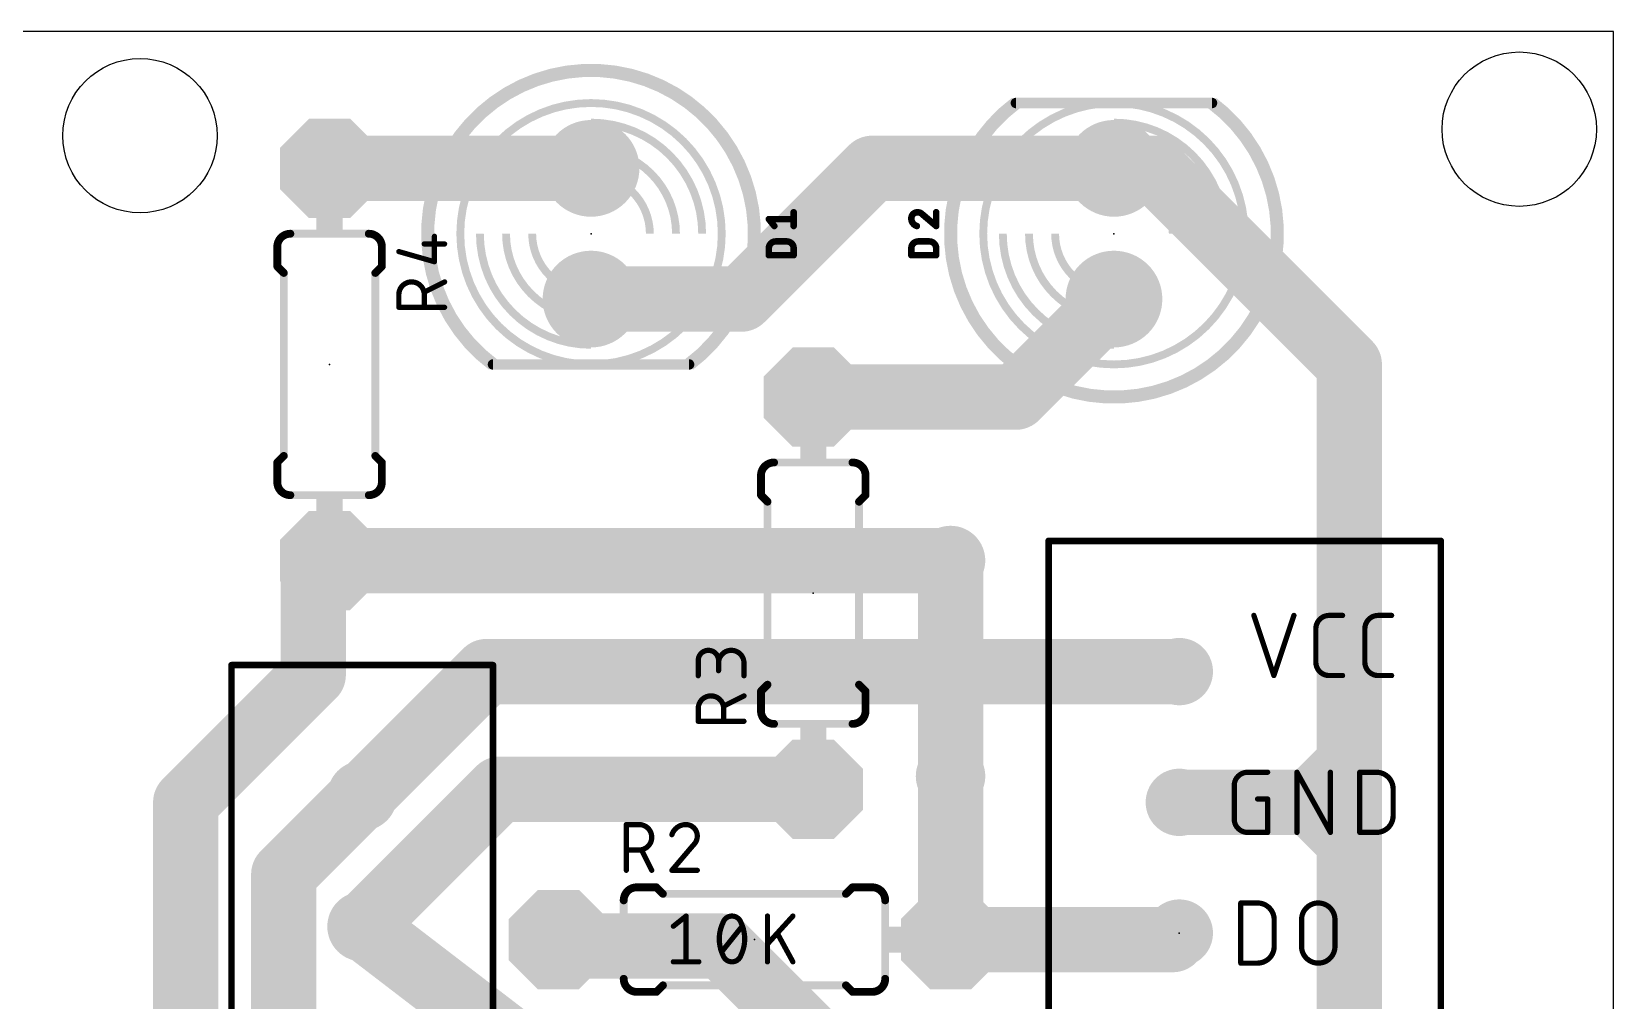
# Model space of a CAD drawing. Extents: x -13.9 to 46.7, y -1.1 to 36.9.
# Drawn here: x 15.8 to 46.53, y 18.12 to 36.95 of the extents above; entities that cross this region are included whole.
import ezdxf

# ---------------------------------------------------------------- set-up
doc = ezdxf.new("R2010")
doc.units = 0
for name, color, linetype in [('1', 22, 'CONTINUOUS'), ('16', 175, 'CONTINUOUS'), ('17', 82, 'CONTINUOUS'), ('18', 82, 'CONTINUOUS'), ('20', 30, 'CONTINUOUS'), ('21', 253, 'CONTINUOUS'), ('22', 253, 'CONTINUOUS'), ('23', 7, 'CONTINUOUS'), ('25', 253, 'CONTINUOUS'), ('27', 253, 'CONTINUOUS'), ('51', 253, 'CONTINUOUS')]:
    doc.layers.add(name, color=color, linetype=linetype)

# ---------------------------------------------------------------- blocks, each defined once
blk = doc.blocks.new('ROUNDP')
at = {"const_width": 0.5}
blk.add_lwpolyline([(0, -0.25, 1), (0, 0.25, 1), (0, -0.25)], format="xyb", dxfattribs=at)
blk = doc.blocks.new('RECT')
blk.add_solid([(-0.5, -0.5), (0.5, -0.5), (-0.5, 0.5), (0.5, 0.5)])
blk = doc.blocks.new('OCTAGONP')
at = {"const_width": 0.5}
blk.add_lwpolyline([(-0.25, -0.1036), (-0.25, 0.1036), (-0.1036, 0.25), (0.1036, 0.25), (0.25, 0.1036), (0.25, -0.1036), (0.1036, -0.25), (-0.1036, -0.25), (-0.25, -0.1036), (-0.25, 0.1036)], dxfattribs=at)
blk = doc.blocks.new('ROUNDV')
at = {"const_width": 0.5}
blk.add_lwpolyline([(0, -0.25, 1), (0, 0.25, 1), (0, -0.25)], format="xyb", dxfattribs=at)

msp = doc.modelspace()

# ---------------------------------------------------------------- linework, layer by layer
at = {"layer": '1', "const_width": 1.27}
msp.add_lwpolyline([(33.655, 26.67), (33.655, 22.479)], dxfattribs=at)
at = {"layer": '1', "const_width": 0.635}
for points in [[(33.9725, 26.67, 1), (33.3375, 26.67)], [(33.3375, 22.479, 1), (33.9725, 22.479)]]:
    msp.add_lwpolyline(points, format="xyb", dxfattribs=at)
at = {"layer": '16', "const_width": 1.27}
for points in [[(21.59, 34.29), (26.67, 34.29)], [(32.131, 34.29), (29.591, 31.75)], [(36.83, 34.29), (32.131, 34.29)], [(36.83, 34.29), (37.592, 34.29)], [(37.592, 34.29), (41.402, 30.48)], [(29.591, 31.75), (26.67, 31.75)], [(34.925, 29.845), (36.83, 31.75)], [(41.402, 30.48), (41.402, 22.733)], [(30.988, 29.845), (34.925, 29.845)], [(21.59, 26.67), (21.2725, 26.3525)], [(21.59, 26.67), (33.655, 26.67)], [(21.2725, 26.3525), (21.2725, 24.4475)], [(18.796, 21.971), (21.2725, 24.4475)], [(22.225, 22.098), (24.638, 24.511)], [(24.638, 24.511), (38.1, 24.511)], [(40.64, 21.971), (41.402, 22.733)], [(41.402, 22.733), (41.402, 21.209)], [(33.655, 22.479), (33.655, 19.304)], [(22.225, 19.558), (24.892, 22.225)], [(24.892, 22.225), (30.988, 22.225)], [(18.796, 21.971), (18.796, 12.7)], [(22.225, 22.098), (20.701, 20.574)], [(38.1, 21.971), (40.64, 21.971)], [(40.64, 21.971), (41.402, 21.209)], [(41.402, 21.209), (41.402, 15.875)], [(20.701, 20.574), (20.701, 15.24)], [(22.225, 19.558), (26.035, 16.637)], [(37.973, 19.304), (38.1, 19.431)], [(26.035, 19.304), (26.162, 19.177)], [(26.162, 19.177), (29.21, 19.177)], [(29.21, 19.177), (30.988, 17.399)], [(33.655, 19.304), (37.973, 19.304)]]:
    msp.add_lwpolyline(points, dxfattribs=at)
at = {"layer": '16', "const_width": 0.635}
for points in [[(21.59, 34.6075, 1), (21.59, 33.9725)], [(26.67, 33.9725, 1), (26.67, 34.6075)], [(32.131, 34.6075, 1), (32.131, 33.9725)], [(32.3555, 34.0655, 1), (31.9065, 34.5145)], [(36.83, 34.6075, 1), (36.83, 33.9725)], [(36.83, 33.9725, 1), (36.83, 34.6075)], [(37.8165, 34.5145, 1), (37.3675, 34.0655)], [(37.592, 33.9725, 1), (37.592, 34.6075)], [(26.67, 32.0675, 1), (26.67, 31.4325)], [(29.3665, 31.9745, 1), (29.8155, 31.5255)], [(29.591, 31.4325, 1), (29.591, 32.0675)], [(37.0545, 31.5255, 1), (36.6055, 31.9745)], [(41.7195, 30.48, 1), (41.0845, 30.48)], [(41.1775, 30.2555, 1), (41.6265, 30.7045)], [(30.988, 30.1625, 1), (30.988, 29.5275)], [(34.925, 29.5275, 1), (34.925, 30.1625)], [(34.7005, 30.0695, 1), (35.1495, 29.6205)], [(21.59, 26.9875, 1), (21.59, 26.3525)], [(21.8145, 26.4455, 1), (21.3655, 26.8945)], [(33.655, 26.3525, 1), (33.655, 26.9875)], [(21.59, 26.3525, 1), (20.955, 26.3525)], [(21.048, 26.577, 1), (21.497, 26.128)], [(21.497, 24.223, 1), (21.048, 24.672)], [(24.638, 24.8285, 1), (24.638, 24.1935)], [(24.8625, 24.2865, 1), (24.4135, 24.7355)], [(38.1, 24.1935, 1), (38.1, 24.8285)], [(20.955, 24.4475, 1), (21.59, 24.4475)], [(41.7195, 22.733, 1), (41.0845, 22.733)], [(41.6265, 22.5085, 1), (41.1775, 22.9575)], [(33.9725, 22.479, 1), (33.3375, 22.479)], [(41.0845, 22.733, 1), (41.7195, 22.733)], [(24.892, 22.5425, 1), (24.892, 21.9075)], [(25.1165, 22.0005, 1), (24.6675, 22.4495)], [(30.988, 21.9075, 1), (30.988, 22.5425)], [(19.1135, 21.971, 1), (18.4785, 21.971)], [(18.5715, 22.1955, 1), (19.0205, 21.7465)], [(22.0005, 22.3225, 1), (22.4495, 21.8735)], [(22.4495, 21.8735, 1), (22.0005, 22.3225)], [(38.1, 22.2885, 1), (38.1, 21.6535)], [(40.8645, 22.1955, 1), (40.4155, 21.7465)], [(40.4155, 22.1955, 1), (40.8645, 21.7465)], [(40.64, 21.6535, 1), (40.64, 22.2885)], [(41.7195, 21.209, 1), (41.0845, 21.209)], [(41.0845, 21.209, 1), (41.7195, 21.209)], [(41.1775, 20.9845, 1), (41.6265, 21.4335)], [(21.0185, 20.574, 1), (20.3835, 20.574)], [(20.4765, 20.7985, 1), (20.9255, 20.3495)], [(22.4182, 19.81, 1), (22.0318, 19.306)], [(22.0005, 19.7825, 1), (22.4495, 19.3335)], [(38.3245, 19.2065, 1), (37.8755, 19.6555)], [(26.2595, 19.5285, 1), (25.8105, 19.0795)], [(26.162, 19.4945, 1), (26.162, 18.8595)], [(25.9375, 18.9525, 1), (26.3865, 19.4015)], [(29.4345, 19.4015, 1), (28.9855, 18.9525)], [(29.21, 18.8595, 1), (29.21, 19.4945)], [(33.655, 19.6215, 1), (33.655, 18.9865)], [(37.7485, 19.5285, 1), (38.1975, 19.0795)], [(37.973, 18.9865, 1), (37.973, 19.6215)], [(33.3375, 19.304, 1), (33.9725, 19.304)]]:
    msp.add_lwpolyline(points, format="xyb", dxfattribs=at)
at = {"layer": '20'}
for p, q in [((46.533, 36.947), (-13.871, 36.947)), ((46.533, -1.143), (46.533, 36.947))]:
    msp.add_line(p, q, dxfattribs=at)
for centre in [(17.907, 34.925), (44.704, 35.052)]:
    msp.add_circle(centre, 1.5, dxfattribs=at)
at = {"layer": '21'}
for points, const_width in [([(28.575, 30.48, 3), (24.765, 30.48)], 0.254), ([(34.925, 35.56, 3), (38.735, 35.56)], 0.254), ([(34.925, 35.6108, 1), (34.925, 35.5092)], 0.1016), ([(38.735, 35.5092, 1), (38.735, 35.6108)], 0.1016), ([(26.67, 30.48, 1), (26.67, 35.56, 1), (26.67, 30.48)], 0.1524), ([(36.83, 30.48, 1), (36.83, 35.56, 1), (36.83, 30.48)], 0.1524), ([(20.828, 33.02, 0.4142), (20.574, 32.766)], 0.1524), ([(20.828, 33.0581, 1), (20.828, 32.9819)], 0.0762), ([(20.828, 32.9819, 1), (20.828, 33.0581)], 0.0762), ([(22.606, 32.766, 0.4142), (22.352, 33.02)], 0.1524), ([(22.352, 33.0581, 1), (22.352, 32.9819)], 0.0762), ([(22.352, 32.9819, 1), (22.352, 33.0581)], 0.0762), ([(20.6121, 32.766, 1), (20.5359, 32.766)], 0.0762), ([(20.5359, 32.766, 1), (20.6121, 32.766)], 0.0762), ([(22.6441, 32.766, 1), (22.5679, 32.766)], 0.0762), ([(22.5679, 32.766, 1), (22.6441, 32.766)], 0.0762), ([(20.5359, 32.385, 1), (20.6121, 32.385)], 0.0762), ([(20.6009, 32.4119, 1), (20.5471, 32.3581)], 0.0762), ([(20.7391, 32.258, 1), (20.6629, 32.258)], 0.0762), ([(20.6741, 32.2311, 1), (20.7279, 32.2849)], 0.0762), ([(22.5171, 32.258, 1), (22.4409, 32.258)], 0.0762), ([(22.4521, 32.2849, 1), (22.5059, 32.2311)], 0.0762), ([(22.5679, 32.385, 1), (22.6441, 32.385)], 0.0762), ([(22.6329, 32.3581, 1), (22.5791, 32.4119)], 0.0762), ([(24.765, 30.5308, 1), (24.765, 30.4292)], 0.1016), ([(28.575, 30.4292, 1), (28.575, 30.5308)], 0.1016), ([(20.6121, 28.575, 1), (20.5359, 28.575)], 0.0762), ([(20.5471, 28.6019, 1), (20.6009, 28.5481)], 0.0762), ([(20.6629, 28.702, 1), (20.7391, 28.702)], 0.0762), ([(20.7279, 28.6751, 1), (20.6741, 28.7289)], 0.0762), ([(22.4409, 28.702, 1), (22.5171, 28.702)], 0.0762), ([(22.5059, 28.7289, 1), (22.4521, 28.6751)], 0.0762), ([(22.6441, 28.575, 1), (22.5679, 28.575)], 0.0762), ([(22.5791, 28.5481, 1), (22.6329, 28.6019)], 0.0762), ([(30.226, 28.575, 0.4142), (29.972, 28.321)], 0.1524), ([(30.226, 28.6131, 1), (30.226, 28.5369)], 0.0762), ([(30.226, 28.5369, 1), (30.226, 28.6131)], 0.0762), ([(32.004, 28.321, 0.4142), (31.75, 28.575)], 0.1524), ([(31.75, 28.6131, 1), (31.75, 28.5369)], 0.0762), ([(31.75, 28.5369, 1), (31.75, 28.6131)], 0.0762), ([(30.0101, 28.321, 1), (29.9339, 28.321)], 0.0762), ([(29.9339, 28.321, 1), (30.0101, 28.321)], 0.0762), ([(32.0421, 28.321, 1), (31.9659, 28.321)], 0.0762), ([(31.9659, 28.321, 1), (32.0421, 28.321)], 0.0762), ([(20.574, 28.194, 0.4142), (20.828, 27.94)], 0.1524), ([(20.6121, 28.194, 1), (20.5359, 28.194)], 0.0762), ([(20.5359, 28.194, 1), (20.6121, 28.194)], 0.0762), ([(20.828, 27.9781, 1), (20.828, 27.9019)], 0.0762), ([(20.828, 27.9019, 1), (20.828, 27.9781)], 0.0762), ([(22.352, 27.94, 0.4142), (22.606, 28.194)], 0.1524), ([(22.352, 27.9781, 1), (22.352, 27.9019)], 0.0762), ([(22.352, 27.9019, 1), (22.352, 27.9781)], 0.0762), ([(22.6441, 28.194, 1), (22.5679, 28.194)], 0.0762), ([(22.5679, 28.194, 1), (22.6441, 28.194)], 0.0762), ([(29.9339, 27.94, 1), (30.0101, 27.94)], 0.0762), ([(29.9989, 27.9669, 1), (29.9451, 27.9131)], 0.0762), ([(31.9659, 27.94, 1), (32.0421, 27.94)], 0.0762), ([(32.0309, 27.9131, 1), (31.9771, 27.9669)], 0.0762), ([(30.1371, 27.813, 1), (30.0609, 27.813)], 0.0762), ([(30.0721, 27.7861, 1), (30.1259, 27.8399)], 0.0762), ([(31.9151, 27.813, 1), (31.8389, 27.813)], 0.0762), ([(31.8501, 27.8399, 1), (31.9039, 27.7861)], 0.0762), ([(35.5918, 27.051, 1), (35.5282, 27.051)], 0.0635), ([(35.56, 27.0828, 1), (35.56, 27.0193)], 0.0635), ([(43.2118, 27.051, 1), (43.1482, 27.051)], 0.0635), ([(43.18, 27.0193, 1), (43.18, 27.0828)], 0.0635), ([(39.5719, 25.6112, 1), (39.5237, 25.5952)], 0.0508), ([(40.3508, 25.5952, 1), (40.3026, 25.6112)], 0.0508), ([(41.012, 25.6032, 0.4142), (40.7524, 25.3436)], 0.1016), ([(41.012, 25.6286, 1), (41.012, 25.5778)], 0.0508), ([(41.012, 25.5778, 1), (41.012, 25.6286)], 0.0508), ([(41.2717, 25.5778, 1), (41.2717, 25.6286)], 0.0508), ([(41.9645, 25.6032, 0.4142), (41.7049, 25.3436)], 0.1016), ([(41.9645, 25.6286, 1), (41.9645, 25.5778)], 0.0508), ([(41.9645, 25.5778, 1), (41.9645, 25.6286)], 0.0508), ([(42.2242, 25.5778, 1), (42.2242, 25.6286)], 0.0508), ([(40.7778, 25.3436, 1), (40.727, 25.3436)], 0.0508), ([(40.727, 25.3436, 1), (40.7778, 25.3436)], 0.0508), ([(41.7303, 25.3436, 1), (41.6795, 25.3436)], 0.0508), ([(41.6795, 25.3436, 1), (41.7303, 25.3436)], 0.0508), ([(19.685, 24.6698, 1), (19.685, 24.6063)], 0.0635), ([(19.7168, 24.638, 1), (19.6533, 24.638)], 0.0635), ([(24.7967, 24.638, 1), (24.7333, 24.638)], 0.0635), ([(24.765, 24.6063, 1), (24.765, 24.6698)], 0.0635), ([(40.7524, 24.6944, 0.4142), (41.012, 24.4348)], 0.1016), ([(40.7778, 24.6944, 1), (40.727, 24.6944)], 0.0508), ([(40.727, 24.6944, 1), (40.7778, 24.6944)], 0.0508), ([(41.7049, 24.6944, 0.4142), (41.9645, 24.4348)], 0.1016), ([(41.7303, 24.6944, 1), (41.6795, 24.6944)], 0.0508), ([(41.6795, 24.6944, 1), (41.7303, 24.6944)], 0.0508), ([(30.0609, 24.257, 1), (30.1371, 24.257)], 0.0762), ([(30.1259, 24.2301, 1), (30.0721, 24.2839)], 0.0762), ([(31.8389, 24.257, 1), (31.9151, 24.257)], 0.0762), ([(31.9039, 24.2839, 1), (31.8501, 24.2301)], 0.0762), ([(39.9132, 24.4428, 1), (39.9614, 24.4268)], 0.0508), ([(39.9132, 24.4268, 1), (39.9614, 24.4428)], 0.0508), ([(41.012, 24.4602, 1), (41.012, 24.4094)], 0.0508), ([(41.012, 24.4094, 1), (41.012, 24.4602)], 0.0508), ([(41.2717, 24.4094, 1), (41.2717, 24.4602)], 0.0508), ([(41.9645, 24.4602, 1), (41.9645, 24.4094)], 0.0508), ([(41.9645, 24.4094, 1), (41.9645, 24.4602)], 0.0508), ([(42.2242, 24.4094, 1), (42.2242, 24.4602)], 0.0508), ([(30.0101, 24.13, 1), (29.9339, 24.13)], 0.0762), ([(29.9451, 24.1569, 1), (29.9989, 24.1031)], 0.0762), ([(32.0421, 24.13, 1), (31.9659, 24.13)], 0.0762), ([(31.9771, 24.1031, 1), (32.0309, 24.1569)], 0.0762), ([(29.972, 23.749, 0.4142), (30.226, 23.495)], 0.1524), ([(30.0101, 23.749, 1), (29.9339, 23.749)], 0.0762), ([(29.9339, 23.749, 1), (30.0101, 23.749)], 0.0762), ([(31.75, 23.495, 0.4142), (32.004, 23.749)], 0.1524), ([(32.0421, 23.749, 1), (31.9659, 23.749)], 0.0762), ([(31.9659, 23.749, 1), (32.0421, 23.749)], 0.0762), ([(30.226, 23.5331, 1), (30.226, 23.4569)], 0.0762), ([(30.226, 23.4569, 1), (30.226, 23.5331)], 0.0762), ([(31.75, 23.5331, 1), (31.75, 23.4569)], 0.0762), ([(31.75, 23.4569, 1), (31.75, 23.5331)], 0.0762), ([(39.4264, 22.5552, 0.4142), (39.1668, 22.2956)], 0.1016), ([(39.4264, 22.5806, 1), (39.4264, 22.5298)], 0.0508), ([(39.4264, 22.5298, 1), (39.4264, 22.5806)], 0.0508), ([(39.8159, 22.5298, 1), (39.8159, 22.5806)], 0.0508), ([(40.4114, 22.5552, 1), (40.3606, 22.5552)], 0.0508), ([(40.4082, 22.5675, 1), (40.3638, 22.5429)], 0.0508), ([(41.0605, 22.5552, 1), (41.0097, 22.5552)], 0.0508), ([(41.6306, 22.5552, 1), (41.5798, 22.5552)], 0.0508), ([(41.6052, 22.5806, 1), (41.6052, 22.5298)], 0.0508), ([(42.2543, 22.2306, 0.4142), (41.9297, 22.5552)], 0.1016), ([(41.9297, 22.5806, 1), (41.9297, 22.5298)], 0.0508), ([(41.9297, 22.5298, 1), (41.9297, 22.5806)], 0.0508), ([(39.1922, 22.2956, 1), (39.1414, 22.2956)], 0.0508), ([(39.1414, 22.2956, 1), (39.1922, 22.2956)], 0.0508), ([(42.2797, 22.2306, 1), (42.2289, 22.2306)], 0.0508), ([(42.2289, 22.2306, 1), (42.2797, 22.2306)], 0.0508), ([(39.6212, 22.0613, 1), (39.6212, 22.0105)], 0.0508), ([(39.8413, 22.0359, 1), (39.7905, 22.0359)], 0.0508), ([(39.8159, 22.0105, 1), (39.8159, 22.0613)], 0.0508), ([(39.1668, 21.6464, 0.4142), (39.4264, 21.3868)], 0.1016), ([(39.1922, 21.6464, 1), (39.1414, 21.6464)], 0.0508), ([(39.1414, 21.6464, 1), (39.1922, 21.6464)], 0.0508), ([(41.9297, 21.3868, 0.4142), (42.2543, 21.7114)], 0.1016), ([(42.2797, 21.7114, 1), (42.2289, 21.7114)], 0.0508), ([(42.2289, 21.7114, 1), (42.2797, 21.7114)], 0.0508), ([(39.4264, 21.4122, 1), (39.4264, 21.3614)], 0.0508), ([(39.4264, 21.3614, 1), (39.4264, 21.4122)], 0.0508), ([(39.7905, 21.3868, 1), (39.8413, 21.3868)], 0.0508), ([(39.8159, 21.3614, 1), (39.8159, 21.4122)], 0.0508), ([(40.3606, 21.3868, 1), (40.4114, 21.3868)], 0.0508), ([(41.0097, 21.3868, 1), (41.0605, 21.3868)], 0.0508), ([(41.0129, 21.3745, 1), (41.0573, 21.3991)], 0.0508), ([(41.6052, 21.4122, 1), (41.6052, 21.3614)], 0.0508), ([(41.5798, 21.3868, 1), (41.6306, 21.3868)], 0.0508), ([(41.9297, 21.4122, 1), (41.9297, 21.3614)], 0.0508), ([(41.9297, 21.3614, 1), (41.9297, 21.4122)], 0.0508), ([(27.559, 20.32, 0.4142), (27.305, 20.066)], 0.1524), ([(27.559, 20.3581, 1), (27.559, 20.2819)], 0.0762), ([(27.559, 20.2819, 1), (27.559, 20.3581)], 0.0762), ([(27.9669, 20.3469, 1), (27.9131, 20.2931)], 0.0762), ([(27.94, 20.2819, 1), (27.94, 20.3581)], 0.0762), ([(31.75, 20.3581, 1), (31.75, 20.2819)], 0.0762), ([(31.7769, 20.2931, 1), (31.7231, 20.3469)], 0.0762), ([(32.385, 20.066, 0.4142), (32.131, 20.32)], 0.1524), ([(32.131, 20.3581, 1), (32.131, 20.2819)], 0.0762), ([(32.131, 20.2819, 1), (32.131, 20.3581)], 0.0762), ([(27.3431, 20.066, 1), (27.2669, 20.066)], 0.0762), ([(27.2669, 20.066, 1), (27.3431, 20.066)], 0.0762), ([(28.067, 20.2311, 1), (28.067, 20.1549)], 0.0762), ([(28.0401, 20.1661, 1), (28.0939, 20.2199)], 0.0762), ([(31.5961, 20.2199, 1), (31.6499, 20.1661)], 0.0762), ([(31.623, 20.1549, 1), (31.623, 20.2311)], 0.0762), ([(32.4231, 20.066, 1), (32.3469, 20.066)], 0.0762), ([(32.3469, 20.066, 1), (32.4231, 20.066)], 0.0762), ([(39.3192, 20.0152, 1), (39.2684, 20.0152)], 0.0508), ([(39.2938, 20.0406, 1), (39.2938, 19.9898)], 0.0508), ([(39.9429, 19.6906, 0.4142), (39.6184, 20.0152)], 0.1016), ([(39.6184, 20.0406, 1), (39.6184, 19.9898)], 0.0508), ([(39.6184, 19.9898, 1), (39.6184, 20.0406)], 0.0508), ([(41.124, 19.6906, 1), (40.4749, 19.6906)], 0.1016), ([(39.9683, 19.6906, 1), (39.9175, 19.6906)], 0.0508), ([(39.9175, 19.6906, 1), (39.9683, 19.6906)], 0.0508), ([(40.5003, 19.6906, 1), (40.4495, 19.6906)], 0.0508), ([(40.4495, 19.6906, 1), (40.5003, 19.6906)], 0.0508), ([(41.1494, 19.6906, 1), (41.0986, 19.6906)], 0.0508), ([(41.0986, 19.6906, 1), (41.1494, 19.6906)], 0.0508), ([(39.6184, 18.8468, 0.4142), (39.9429, 19.1714)], 0.1016), ([(39.9683, 19.1714, 1), (39.9175, 19.1714)], 0.0508), ([(39.9175, 19.1714, 1), (39.9683, 19.1714)], 0.0508), ([(40.4749, 19.1714, 1), (41.124, 19.1714)], 0.1016), ([(40.5003, 19.1714, 1), (40.4495, 19.1714)], 0.0508), ([(40.4495, 19.1714, 1), (40.5003, 19.1714)], 0.0508), ([(41.1494, 19.1714, 1), (41.0986, 19.1714)], 0.0508), ([(41.0986, 19.1714, 1), (41.1494, 19.1714)], 0.0508), ([(39.2938, 18.8722, 1), (39.2938, 18.8214)], 0.0508), ([(39.2684, 18.8468, 1), (39.3192, 18.8468)], 0.0508), ([(39.6184, 18.8722, 1), (39.6184, 18.8214)], 0.0508), ([(39.6184, 18.8214, 1), (39.6184, 18.8722)], 0.0508), ([(27.305, 18.542, 0.4142), (27.559, 18.288)], 0.1524), ([(27.3431, 18.542, 1), (27.2669, 18.542)], 0.0762), ([(27.2669, 18.542, 1), (27.3431, 18.542)], 0.0762), ([(28.067, 18.4531, 1), (28.067, 18.3769)], 0.0762), ([(28.0939, 18.3881, 1), (28.0401, 18.4419)], 0.0762), ([(31.6499, 18.4419, 1), (31.5961, 18.3881)], 0.0762), ([(31.623, 18.3769, 1), (31.623, 18.4531)], 0.0762), ([(32.131, 18.288, 0.4142), (32.385, 18.542)], 0.1524), ([(32.4231, 18.542, 1), (32.3469, 18.542)], 0.0762), ([(32.3469, 18.542, 1), (32.4231, 18.542)], 0.0762), ([(27.559, 18.3261, 1), (27.559, 18.2499)], 0.0762), ([(27.559, 18.2499, 1), (27.559, 18.3261)], 0.0762), ([(27.9131, 18.3149, 1), (27.9669, 18.2611)], 0.0762), ([(27.94, 18.2499, 1), (27.94, 18.3261)], 0.0762), ([(31.75, 18.3261, 1), (31.75, 18.2499)], 0.0762), ([(31.7231, 18.2611, 1), (31.7769, 18.3149)], 0.0762), ([(32.131, 18.3261, 1), (32.131, 18.2499)], 0.0762), ([(32.131, 18.2499, 1), (32.131, 18.3261)], 0.0762)]:
    msp.add_lwpolyline(points, format="xyb", dxfattribs=dict(at, const_width=const_width))
for points, const_width in [([(38.735, 35.56), (34.925, 35.56)], 0.2032), ([(20.828, 33.02), (22.352, 33.02)], 0.1524), ([(20.574, 32.766), (20.574, 32.385)], 0.1524), ([(22.606, 32.766), (22.606, 32.385)], 0.1524), ([(20.701, 32.258), (20.574, 32.385)], 0.1524), ([(20.701, 28.702), (20.701, 32.258)], 0.1524), ([(22.479, 32.258), (22.606, 32.385)], 0.1524), ([(22.479, 28.702), (22.479, 32.258)], 0.1524), ([(24.765, 30.48), (28.575, 30.48)], 0.2032), ([(20.701, 28.702), (20.574, 28.575)], 0.1524), ([(20.574, 28.194), (20.574, 28.575)], 0.1524), ([(22.479, 28.702), (22.606, 28.575)], 0.1524), ([(22.606, 28.194), (22.606, 28.575)], 0.1524), ([(31.75, 28.575), (30.226, 28.575)], 0.1524), ([(29.972, 28.321), (29.972, 27.94)], 0.1524), ([(32.004, 28.321), (32.004, 27.94)], 0.1524), ([(20.828, 27.94), (22.352, 27.94)], 0.1524), ([(30.099, 27.813), (29.972, 27.94)], 0.1524), ([(31.877, 27.813), (32.004, 27.94)], 0.1524), ([(30.099, 27.813), (30.099, 24.257)], 0.1524), ([(31.877, 27.813), (31.877, 24.257)], 0.1524), ([(43.18, 27.051), (35.56, 27.051)], 0.127), ([(35.56, 27.051), (35.56, 14.351)], 0.127), ([(43.18, 14.351), (43.18, 27.051)], 0.127), ([(39.5478, 25.6032), (39.9373, 24.4348)], 0.1016), ([(39.9373, 24.4348), (40.3267, 25.6032)], 0.1016), ([(41.012, 25.6032), (41.2717, 25.6032)], 0.1016), ([(41.9645, 25.6032), (42.2242, 25.6032)], 0.1016), ([(40.7524, 24.6944), (40.7524, 25.3436)], 0.1016), ([(41.7049, 24.6944), (41.7049, 25.3436)], 0.1016), ([(24.765, 24.638), (19.685, 24.638)], 0.127), ([(19.685, 24.638), (19.685, 14.478)], 0.127), ([(24.765, 14.478), (24.765, 24.638)], 0.127), ([(30.099, 24.257), (29.972, 24.13)], 0.1524), ([(31.877, 24.257), (32.004, 24.13)], 0.1524), ([(41.2717, 24.4348), (41.012, 24.4348)], 0.1016), ([(42.2242, 24.4348), (41.9645, 24.4348)], 0.1016), ([(29.972, 23.749), (29.972, 24.13)], 0.1524), ([(32.004, 23.749), (32.004, 24.13)], 0.1524), ([(31.75, 23.495), (30.226, 23.495)], 0.1524), ([(39.4264, 22.5552), (39.8159, 22.5552)], 0.1016), ([(40.386, 21.3868), (40.386, 22.5552)], 0.1016), ([(40.386, 22.5552), (41.0351, 21.3868)], 0.1016), ([(41.0351, 21.3868), (41.0351, 22.5552)], 0.1016), ([(41.6052, 21.3868), (41.6052, 22.5552)], 0.1016), ([(41.6052, 22.5552), (41.9297, 22.5552)], 0.1016), ([(39.1668, 21.6464), (39.1668, 22.2956)], 0.1016), ([(42.2543, 22.2306), (42.2543, 21.7114)], 0.1016), ([(39.6212, 22.0359), (39.8159, 22.0359)], 0.1016), ([(39.8159, 22.0359), (39.8159, 21.3868)], 0.1016), ([(39.8159, 21.3868), (39.4264, 21.3868)], 0.1016), ([(41.9297, 21.3868), (41.6052, 21.3868)], 0.1016), ([(27.559, 20.32), (27.94, 20.32)], 0.1524), ([(28.067, 20.193), (27.94, 20.32)], 0.1524), ([(31.623, 20.193), (31.75, 20.32)], 0.1524), ([(32.131, 20.32), (31.75, 20.32)], 0.1524), ([(27.305, 18.542), (27.305, 20.066)], 0.1524), ([(31.623, 20.193), (28.067, 20.193)], 0.1524), ([(32.385, 18.542), (32.385, 20.066)], 0.1524), ([(39.2938, 18.8468), (39.2938, 20.0152)], 0.1016), ([(39.2938, 20.0152), (39.6184, 20.0152)], 0.1016), ([(39.9429, 19.6906), (39.9429, 19.1714)], 0.1016), ([(40.4749, 19.1714), (40.4749, 19.6906)], 0.1016), ([(41.124, 19.6906), (41.124, 19.1714)], 0.1016), ([(39.6184, 18.8468), (39.2938, 18.8468)], 0.1016), ([(28.067, 18.415), (27.94, 18.288)], 0.1524), ([(31.623, 18.415), (28.067, 18.415)], 0.1524), ([(31.623, 18.415), (31.75, 18.288)], 0.1524), ([(27.559, 18.288), (27.94, 18.288)], 0.1524), ([(32.131, 18.288), (31.75, 18.288)], 0.1524)]:
    msp.add_lwpolyline(points, dxfattribs=dict(at, const_width=const_width))
at = {"layer": '22', "const_width": 0.2032}
for points in [[(38.735, 35.56), (34.925, 35.56)], [(24.765, 30.48), (28.575, 30.48)]]:
    msp.add_lwpolyline(points, dxfattribs=at)
at = {"layer": '22', "const_width": 0.1016}
for points in [[(34.925, 35.6108, 1), (34.925, 35.5092)], [(38.735, 35.5092, 1), (38.735, 35.6108)], [(24.765, 30.5308, 1), (24.765, 30.4292)], [(28.575, 30.4292, 1), (28.575, 30.5308)]]:
    msp.add_lwpolyline(points, format="xyb", dxfattribs=at)
at = {"layer": '23'}
for p in [(26.67, 33.02), (36.83, 33.02), (21.59, 30.48), (30.988, 26.035), (22.225, 24.638), (38.1, 19.431), (29.845, 19.304)]:
    msp.add_point(p, dxfattribs=at)
at = {"layer": '25'}
for points, const_width in [([(30.607, 33.1694), (30.607, 33.4375)], 0.127), ([(33.3756, 33.1694), (33.3756, 33.4375)], 0.127), ([(30.2316, 33.1694), (30.1244, 33.3035)], 0.127), ([(30.1244, 33.3035), (30.607, 33.3035)], 0.127), ([(33.1075, 33.3973), (33.3756, 33.1694)], 0.127), ([(23.6276, 32.4753), (23.6276, 32.9692)], 0.1016), ([(30.2585, 32.8706), (30.4729, 32.8706)], 0.127), ([(33.0271, 32.8706), (33.2415, 32.8706)], 0.127), ([(22.9362, 32.6729), (23.6276, 32.4753)], 0.1016), ([(23.4301, 32.821), (23.8252, 32.821)], 0.1016), ([(30.1244, 32.6025), (30.1244, 32.7365)], 0.127), ([(30.607, 32.6025), (30.1244, 32.6025)], 0.127), ([(30.607, 32.7365), (30.607, 32.6025)], 0.127), ([(32.893, 32.6025), (32.893, 32.7365)], 0.127), ([(33.3756, 32.6025), (32.893, 32.6025)], 0.127), ([(33.3756, 32.7365), (33.3756, 32.6025)], 0.127), ([(23.8252, 32.0842), (23.4301, 31.8867)], 0.1016), ([(22.9362, 31.5903), (22.9362, 31.8373)], 0.1016), ([(23.4301, 31.8373), (23.4301, 31.5903)], 0.1016), ([(23.8252, 31.5903), (22.9362, 31.5903)], 0.1016), ([(28.7528, 24.4308), (28.7528, 24.7271)], 0.1016), ([(29.1479, 24.7271), (29.1479, 24.5296)], 0.1016), ([(29.6418, 24.4308), (29.6418, 24.6777)], 0.1016), ([(29.6418, 24.0397), (29.2467, 23.8421)], 0.1016), ([(28.7528, 23.5458), (28.7528, 23.7927)], 0.1016), ([(29.2467, 23.7927), (29.2467, 23.5458)], 0.1016), ([(29.6418, 23.5458), (28.7528, 23.5458)], 0.1016), ([(27.3558, 20.6502), (27.3558, 21.5392)], 0.1016), ([(27.3558, 21.5392), (27.6027, 21.5392)], 0.1016), ([(27.6027, 21.0453), (27.3558, 21.0453)], 0.1016), ([(27.8497, 20.6502), (27.6521, 21.0453)], 0.1016), ([(28.6606, 21.1441), (28.2408, 20.6502)], 0.1016), ([(28.2408, 20.6502), (28.7347, 20.6502)], 0.1016)]:
    msp.add_lwpolyline(points, dxfattribs=dict(at, const_width=const_width))
for points, const_width in [([(30.6388, 33.4375, 1), (30.5753, 33.4375)], 0.0635), ([(33.0137, 33.4375, 0.4142), (32.893, 33.3169)], 0.127), ([(33.0137, 33.4693, 1), (33.0137, 33.4058)], 0.0635), ([(33.1075, 33.3973, 0.2053), (33.0137, 33.4375)], 0.127), ([(33.0137, 33.4058, 1), (33.0137, 33.4693)], 0.0635), ([(33.4074, 33.4375, 1), (33.3438, 33.4375)], 0.0635), ([(30.1492, 33.3233, 1), (30.0996, 33.2836)], 0.0635), ([(30.1244, 33.3352, 1), (30.1244, 33.2717)], 0.0635), ([(30.2069, 33.1496, 1), (30.2564, 33.1892)], 0.0635), ([(30.5753, 33.1694, 1), (30.6388, 33.1694)], 0.0635), ([(30.607, 33.2717, 1), (30.607, 33.3352)], 0.0635), ([(32.8612, 33.3169, 1), (32.9247, 33.3169)], 0.0635), ([(32.893, 33.3169, 0.3252), (33.0002, 33.1694)], 0.127), ([(32.9247, 33.3169, 1), (32.8613, 33.3169)], 0.0635), ([(32.9905, 33.1392, 1), (33.01, 33.1996)], 0.0635), ([(33.1281, 33.4215, 1), (33.0869, 33.3731)], 0.0635), ([(33.0845, 33.3754, 1), (33.1305, 33.4192)], 0.0635), ([(33.3438, 33.1694, 1), (33.4074, 33.1694)], 0.0635), ([(33.355, 33.1452, 1), (33.3962, 33.1936)], 0.0635), ([(23.653, 32.9692, 1), (23.6022, 32.9692)], 0.0508), ([(30.2585, 32.8706, 0.4142), (30.1244, 32.7365)], 0.127), ([(30.2585, 32.9023, 1), (30.2585, 32.8388)], 0.0635), ([(30.2585, 32.8388, 1), (30.2585, 32.9023)], 0.0635), ([(30.607, 32.7365, 0.4142), (30.4729, 32.8706)], 0.127), ([(30.4729, 32.9023, 1), (30.4729, 32.8388)], 0.0635), ([(30.4729, 32.8388, 1), (30.4729, 32.9023)], 0.0635), ([(33.0271, 32.8706, 0.4142), (32.893, 32.7365)], 0.127), ([(33.0271, 32.9023, 1), (33.0271, 32.8388)], 0.0635), ([(33.0271, 32.8388, 1), (33.0271, 32.9023)], 0.0635), ([(33.3756, 32.7365, 0.4142), (33.2415, 32.8706)], 0.127), ([(33.2415, 32.9023, 1), (33.2415, 32.8388)], 0.0635), ([(33.2415, 32.8388, 1), (33.2415, 32.9023)], 0.0635), ([(22.9432, 32.6973, 1), (22.9292, 32.6484)], 0.0508), ([(23.4301, 32.8464, 1), (23.4301, 32.7956)], 0.0508), ([(23.8252, 32.7956, 1), (23.8252, 32.8464)], 0.0508), ([(30.1244, 32.6342, 1), (30.1244, 32.5707)], 0.0635), ([(30.1562, 32.7365, 1), (30.0927, 32.7365)], 0.0635), ([(30.0927, 32.7365, 1), (30.1562, 32.7365)], 0.0635), ([(30.0927, 32.6025, 1), (30.1562, 32.6025)], 0.0635), ([(30.6388, 32.7365, 1), (30.5753, 32.7365)], 0.0635), ([(30.5753, 32.7365, 1), (30.6387, 32.7365)], 0.0635), ([(30.5753, 32.6025, 1), (30.6388, 32.6025)], 0.0635), ([(30.607, 32.5707, 1), (30.607, 32.6342)], 0.0635), ([(32.9248, 32.7365, 1), (32.8612, 32.7365)], 0.0635), ([(32.8612, 32.7365, 1), (32.9248, 32.7365)], 0.0635), ([(32.8612, 32.6025, 1), (32.9248, 32.6025)], 0.0635), ([(32.893, 32.6342, 1), (32.893, 32.5707)], 0.0635), ([(33.4074, 32.7365, 1), (33.3438, 32.7365)], 0.0635), ([(33.3438, 32.6025, 1), (33.4074, 32.6025)], 0.0635), ([(33.3439, 32.7365, 1), (33.4073, 32.7365)], 0.0635), ([(33.3756, 32.5707, 1), (33.3756, 32.6342)], 0.0635), ([(23.6022, 32.4753, 1), (23.653, 32.4753)], 0.0508), ([(23.6207, 32.4509, 1), (23.6346, 32.4997)], 0.0508), ([(23.4301, 31.8373, 1), (22.9362, 31.8373)], 0.1016), ([(23.8366, 32.0615, 1), (23.8138, 32.1069)], 0.0508), ([(22.9616, 31.8373, 1), (22.9108, 31.8373)], 0.0508), ([(22.9108, 31.8373, 1), (22.9616, 31.8373)], 0.0508), ([(23.4187, 31.9094, 1), (23.4414, 31.8639)], 0.0508), ([(23.4555, 31.8373, 1), (23.4047, 31.8373)], 0.0508), ([(23.4047, 31.8373, 1), (23.4555, 31.8373)], 0.0508), ([(22.9362, 31.6157, 1), (22.9362, 31.5649)], 0.0508), ([(22.9108, 31.5903, 1), (22.9616, 31.5903)], 0.0508), ([(23.4047, 31.5903, 1), (23.4555, 31.5903)], 0.0508), ([(23.8252, 31.5649, 1), (23.8252, 31.6157)], 0.0508), ([(29.1479, 24.7271, 1), (28.7528, 24.7271)], 0.1016), ([(29.6418, 24.6777, 1), (29.1479, 24.6777)], 0.1016), ([(28.7782, 24.7271, 1), (28.7274, 24.7271)], 0.0508), ([(28.7274, 24.7271, 1), (28.7782, 24.7271)], 0.0508), ([(29.1733, 24.7271, 1), (29.1225, 24.7271)], 0.0508), ([(29.1225, 24.7271, 1), (29.1733, 24.7271)], 0.0508), ([(29.1225, 24.6777, 1), (29.1733, 24.6777)], 0.0508), ([(29.6672, 24.6777, 1), (29.6164, 24.6777)], 0.0508), ([(29.6164, 24.6777, 1), (29.6672, 24.6777)], 0.0508), ([(28.7274, 24.4308, 1), (28.7782, 24.4308)], 0.0508), ([(29.1225, 24.5296, 1), (29.1733, 24.5296)], 0.0508), ([(29.6164, 24.4308, 1), (29.6672, 24.4308)], 0.0508), ([(29.2467, 23.7927, 1), (28.7528, 23.7927)], 0.1016), ([(29.6532, 24.017, 1), (29.6304, 24.0624)], 0.0508), ([(28.7782, 23.7927, 1), (28.7274, 23.7927)], 0.0508), ([(28.7274, 23.7927, 1), (28.7782, 23.7927)], 0.0508), ([(29.2353, 23.8648, 1), (29.258, 23.8194)], 0.0508), ([(29.2721, 23.7927, 1), (29.2213, 23.7927)], 0.0508), ([(29.2213, 23.7927, 1), (29.2721, 23.7927)], 0.0508), ([(28.7528, 23.5712, 1), (28.7528, 23.5204)], 0.0508), ([(28.7274, 23.5458, 1), (28.7782, 23.5458)], 0.0508), ([(29.2213, 23.5458, 1), (29.2721, 23.5458)], 0.0508), ([(29.6418, 23.5204, 1), (29.6418, 23.5712)], 0.0508), ([(27.3812, 21.5392, 1), (27.3304, 21.5392)], 0.0508), ([(27.3558, 21.5646, 1), (27.3558, 21.5138)], 0.0508), ([(27.6027, 21.0453, 1), (27.6027, 21.5392)], 0.1016), ([(27.6027, 21.5646, 1), (27.6027, 21.5138)], 0.0508), ([(27.6027, 21.5138, 1), (27.6027, 21.5646)], 0.0508), ([(28.5124, 21.5392, 0.3252), (28.2408, 21.3416)], 0.1016), ([(28.7347, 21.317, 0.4142), (28.5124, 21.5392)], 0.1016), ([(28.5124, 21.5646, 1), (28.5124, 21.5138)], 0.0508), ([(28.5124, 21.5138, 1), (28.5124, 21.5646)], 0.0508), ([(28.2166, 21.3495, 1), (28.2649, 21.3338)], 0.0508), ([(28.6606, 21.1441, 0.2053), (28.7347, 21.317)], 0.1016), ([(28.7601, 21.3169, 1), (28.7093, 21.317)], 0.0508), ([(28.7093, 21.317, 1), (28.7601, 21.317)], 0.0508), ([(27.3558, 21.0707, 1), (27.3558, 21.0199)], 0.0508), ([(27.6027, 21.0707, 1), (27.6027, 21.0199)], 0.0508), ([(27.6027, 21.0199, 1), (27.6027, 21.0707)], 0.0508), ([(27.6748, 21.0567, 1), (27.6294, 21.034)], 0.0508), ([(28.6431, 21.1625, 1), (28.6781, 21.1257)], 0.0508), ([(28.6799, 21.1276, 1), (28.6412, 21.1605)], 0.0508), ([(27.3304, 20.6502, 1), (27.3812, 20.6502)], 0.0508), ([(27.827, 20.6388, 1), (27.8724, 20.6616)], 0.0508), ([(28.2214, 20.6667, 1), (28.2601, 20.6337)], 0.0508), ([(28.2408, 20.6756, 1), (28.2408, 20.6248)], 0.0508), ([(28.7347, 20.6248, 1), (28.7347, 20.6756)], 0.0508)]:
    msp.add_lwpolyline(points, format="xyb", dxfattribs=dict(at, const_width=const_width))
at = {"layer": '27', "const_width": 0.1016}
for points in [[(28.2702, 19.5636), (28.5171, 19.7612)], [(28.5171, 19.7612), (28.5171, 18.8722)], [(30.0981, 18.8722), (30.0981, 19.7612)], [(30.592, 19.7612), (30.0981, 19.2179)], [(29.2111, 19.0698), (29.6062, 19.5636)], [(30.592, 18.8722), (30.2956, 19.4155)], [(28.2702, 18.8722), (28.7641, 18.8722)]]:
    msp.add_lwpolyline(points, dxfattribs=at)
at = {"layer": '27'}
for points, const_width in [([(28.5425, 19.7612, 1), (28.4917, 19.7612)], 0.0508), ([(28.533, 19.7414, 1), (28.5013, 19.781)], 0.0508), ([(29.2358, 19.6377, 0.1139), (29.1617, 19.3167)], 0.1016), ([(29.4087, 19.7612, 0.3205), (29.2358, 19.6377)], 0.1016), ([(29.2118, 19.646, 1), (29.2598, 19.6295)], 0.0508), ([(29.2587, 19.6266, 1), (29.213, 19.6489)], 0.0508), ([(29.5815, 19.6377, 0.3205), (29.4087, 19.7612)], 0.1016), ([(29.4087, 19.7866, 1), (29.4087, 19.7358)], 0.0508), ([(29.4087, 19.7358, 1), (29.4087, 19.7866)], 0.0508), ([(29.6044, 19.6489, 1), (29.5587, 19.6266)], 0.0508), ([(29.6556, 19.3167, 0.1139), (29.5815, 19.6377)], 0.1016), ([(29.5575, 19.6295, 1), (29.6056, 19.646)], 0.0508), ([(30.1235, 19.7612, 1), (30.0727, 19.7612)], 0.0508), ([(30.6107, 19.7441, 1), (30.5732, 19.7783)], 0.0508), ([(28.2543, 19.5835, 1), (28.2861, 19.5438)], 0.0508), ([(29.1617, 19.3167, 0.1139), (29.2358, 18.9957)], 0.1016), ([(29.1871, 19.3167, 1), (29.1363, 19.3167)], 0.0508), ([(29.5815, 18.9957, 0.1139), (29.6556, 19.3167)], 0.1016), ([(29.6261, 19.5478, 1), (29.5864, 19.5795)], 0.0508), ([(29.681, 19.3167, 1), (29.6302, 19.3167)], 0.0508), ([(30.3179, 19.4276, 1), (30.2733, 19.4033)], 0.0508), ([(29.1363, 19.3167, 1), (29.1871, 19.3167)], 0.0508), ([(29.1913, 19.0856, 1), (29.231, 19.0539)], 0.0508), ([(29.6302, 19.3167, 1), (29.681, 19.3167)], 0.0508), ([(30.0793, 19.235, 1), (30.1169, 19.2008)], 0.0508), ([(28.2702, 18.8976, 1), (28.2702, 18.8468)], 0.0508), ([(28.4917, 18.8722, 1), (28.5425, 18.8722)], 0.0508), ([(28.7641, 18.8468, 1), (28.7641, 18.8976)], 0.0508), ([(29.2358, 18.9957, 0.3205), (29.4087, 18.8722)], 0.1016), ([(29.2598, 19.0039, 1), (29.2118, 18.9874)], 0.0508), ([(29.213, 18.9845, 1), (29.2587, 19.0068)], 0.0508), ([(29.4087, 18.8722, 0.3205), (29.5815, 18.9957)], 0.1016), ([(29.4087, 18.8976, 1), (29.4087, 18.8468)], 0.0508), ([(29.4087, 18.8468, 1), (29.4087, 18.8976)], 0.0508), ([(29.5587, 19.0068, 1), (29.6044, 18.9845)], 0.0508), ([(29.6056, 18.9874, 1), (29.5575, 19.0039)], 0.0508), ([(30.0727, 18.8722, 1), (30.1235, 18.8722)], 0.0508), ([(30.5697, 18.86, 1), (30.6142, 18.8844)], 0.0508)]:
    msp.add_lwpolyline(points, format="xyb", dxfattribs=dict(at, const_width=const_width))
at = {"layer": '51'}
for points, const_width in [([(38.735, 35.56), (34.925, 35.56)], 0.2032), ([(21.59, 34.29), (21.59, 33.401)], 0.508), ([(24.765, 30.48), (28.575, 30.48)], 0.2032), ([(30.988, 29.845), (30.988, 28.956)], 0.508), ([(21.59, 26.67), (21.59, 27.559)], 0.508), ([(30.988, 22.225), (30.988, 23.114)], 0.508), ([(26.035, 19.304), (26.924, 19.304)], 0.508), ([(33.655, 19.304), (32.766, 19.304)], 0.508)]:
    msp.add_lwpolyline(points, dxfattribs=dict(at, const_width=const_width))
for points, const_width in [([(34.925, 35.6108, 1), (34.925, 35.5092)], 0.1016), ([(38.735, 35.5092, 1), (38.735, 35.6108)], 0.1016), ([(28.829, 33.02, 0.4142), (26.67, 35.179)], 0.1524), ([(38.989, 33.02, 0.4142), (36.83, 35.179)], 0.1524), ([(28.321, 33.02, 0.4142), (26.67, 34.671)], 0.1524), ([(38.481, 33.02, 0.4142), (36.83, 34.671)], 0.1524), ([(21.717, 34.29, 1), (21.463, 34.29)], 0.254), ([(27.813, 33.02, 0.4142), (26.67, 34.163)], 0.1524), ([(37.973, 33.02, 0.4142), (36.83, 34.163)], 0.1524), ([(21.463, 33.401, 1), (21.717, 33.401)], 0.254), ([(24.511, 33.02, 0.4142), (26.67, 30.861)], 0.1524), ([(25.019, 33.02, 0.4142), (26.67, 31.369)], 0.1524), ([(25.527, 33.02, 0.4142), (26.67, 31.877)], 0.1524), ([(34.671, 33.02, 0.4142), (36.83, 30.861)], 0.1524), ([(35.179, 33.02, 0.4142), (36.83, 31.369)], 0.1524), ([(35.687, 33.02, 0.4142), (36.83, 31.877)], 0.1524), ([(24.765, 30.5308, 1), (24.765, 30.4292)], 0.1016), ([(28.575, 30.4292, 1), (28.575, 30.5308)], 0.1016), ([(31.115, 29.845, 1), (30.861, 29.845)], 0.254), ([(30.861, 28.956, 1), (31.115, 28.956)], 0.254), ([(21.717, 27.559, 1), (21.463, 27.559)], 0.254), ([(21.463, 26.67, 1), (21.717, 26.67)], 0.254), ([(31.115, 23.114, 1), (30.861, 23.114)], 0.254), ([(30.861, 22.225, 1), (31.115, 22.225)], 0.254), ([(26.035, 19.431, 1), (26.035, 19.177)], 0.254), ([(26.924, 19.177, 1), (26.924, 19.431)], 0.254), ([(32.766, 19.431, 1), (32.766, 19.177)], 0.254), ([(33.655, 19.177, 1), (33.655, 19.431)], 0.254)]:
    msp.add_lwpolyline(points, format="xyb", dxfattribs=dict(at, const_width=const_width))

# ---------------------------------------------------------------- block references
at = {"layer": '17'}
for name, p, xscale, yscale, rotation in [('OCTAGONP', (21.59, 34.29), 1.9304, 1.9304, 270), ('OCTAGONP', (21.59, 34.29), 1.9304, 1.9304, 270), ('ROUNDP', (26.67, 34.29), 1.8796, 1.8796, 270), ('ROUNDP', (26.67, 34.29), 1.8796, 1.8796, 270), ('ROUNDP', (36.83, 34.29), 1.8796, 1.8796, 90), ('ROUNDP', (36.83, 34.29), 1.8796, 1.8796, 90), ('ROUNDP', (26.67, 31.75), 1.8796, 1.8796, 270), ('ROUNDP', (26.67, 31.75), 1.8796, 1.8796, 270), ('ROUNDP', (36.83, 31.75), 1.8796, 1.8796, 90), ('ROUNDP', (36.83, 31.75), 1.8796, 1.8796, 90), ('OCTAGONP', (30.988, 29.845), 1.9304, 1.9304, 90), ('OCTAGONP', (30.988, 29.845), 1.9304, 1.9304, 90), ('OCTAGONP', (21.59, 26.67), 1.9304, 1.9304, 270), ('OCTAGONP', (21.59, 26.67), 1.9304, 1.9304, 270), ('ROUNDP', (38.1, 24.511), 1.308, 1.308, 270), ('ROUNDP', (38.1, 24.511), 1.308, 1.308, 270), ('OCTAGONP', (30.988, 22.225), 1.9304, 1.9304, 90), ('OCTAGONP', (30.988, 22.225), 1.9304, 1.9304, 90), ('ROUNDP', (22.225, 22.098), 1.358, 1.358, 90), ('ROUNDP', (22.225, 22.098), 1.358, 1.358, 90), ('ROUNDP', (38.1, 21.971), 1.308, 1.308, 270), ('ROUNDP', (38.1, 21.971), 1.308, 1.308, 270), ('ROUNDP', (22.225, 19.558), 1.358, 1.358, 90), ('ROUNDP', (22.225, 19.558), 1.358, 1.358, 90), ('ROUNDP', (38.1, 19.431), 1.308, 1.308, 270), ('ROUNDP', (38.1, 19.431), 1.308, 1.308, 270)]:
    msp.add_blockref(name, p, dxfattribs=dict(at, xscale=xscale, yscale=yscale, rotation=rotation))
at = {"layer": '17', "xscale": 1.9304, "yscale": 1.9304}
for p in [(26.035, 19.304), (26.035, 19.304), (33.655, 19.304), (33.655, 19.304)]:
    msp.add_blockref('OCTAGONP', p, dxfattribs=at)
at = {"layer": '18', "xscale": 1.35, "yscale": 1.35}
for p in [(33.655, 26.67), (33.655, 26.67), (33.655, 22.479), (33.655, 22.479)]:
    msp.add_blockref('ROUNDV', p, dxfattribs=at)
at = {"layer": '21', "xscale": 0.381, "yscale": 0.508}
for p, rotation in [((21.59, 33.2105), 270), ((30.988, 28.7655), 90), ((21.59, 27.7495), 270), ((30.988, 23.3045), 90)]:
    msp.add_blockref('RECT', p, dxfattribs=dict(at, rotation=rotation))
for p in [(27.1145, 19.304), (32.5755, 19.304)]:
    msp.add_blockref('RECT', p, dxfattribs=at)

doc.saveas('drawing.dxf')
